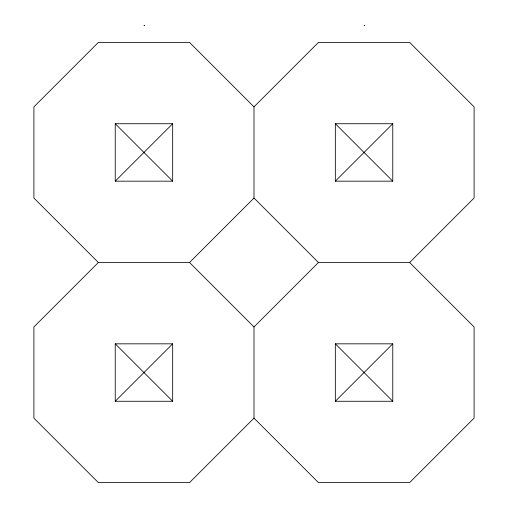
<?xml version="1.0" encoding="UTF-8"?>
<svg xmlns="http://www.w3.org/2000/svg" width="508" height="508" viewBox="0 0 508 508"><rect width="100%" height="100%" fill="white"/><g stroke="black" fill="none" stroke-linecap="round" stroke-linejoin="round"><path stroke-width="0.76" d="M172.669 123.736L115.233 181.172L115.233 123.736L172.669 123.736L172.669 181.172L115.233 181.172M172.669 343.833L115.233 401.269L115.233 343.833L172.669 343.833L172.669 401.269L115.233 401.269M392.767 123.736L335.331 181.172L335.331 123.736L392.767 123.736L392.767 181.172L335.331 181.172M392.767 343.833L335.331 401.269L335.331 343.833L392.767 343.833L392.767 401.269L335.331 401.269M98.368 262.503L33.903 326.968L33.903 418.135L98.368 482.6L189.535 482.6L254 418.135L254 326.968L318.465 262.503L409.632 262.503L474.097 198.037L474.097 106.871L409.632 42.405L318.465 42.405L254 106.871L254 198.037L189.535 262.503L98.368 262.503L33.903 198.037L33.903 106.871L98.368 42.405L189.535 42.405L254 106.871M335.331 123.736L392.767 181.172M115.233 123.736L172.669 181.172M335.331 343.833L392.767 401.269M115.233 343.833L172.669 401.269M409.632 262.503L474.097 326.968L474.097 418.135L409.632 482.6L318.465 482.6L254 418.135M254 198.037L318.465 262.503M189.535 262.503L254 326.968M144.12 25.4L144.539 25.641L144.12 25.4M364.217 25.4L364.636 25.641L364.217 25.4"/></g></svg>
